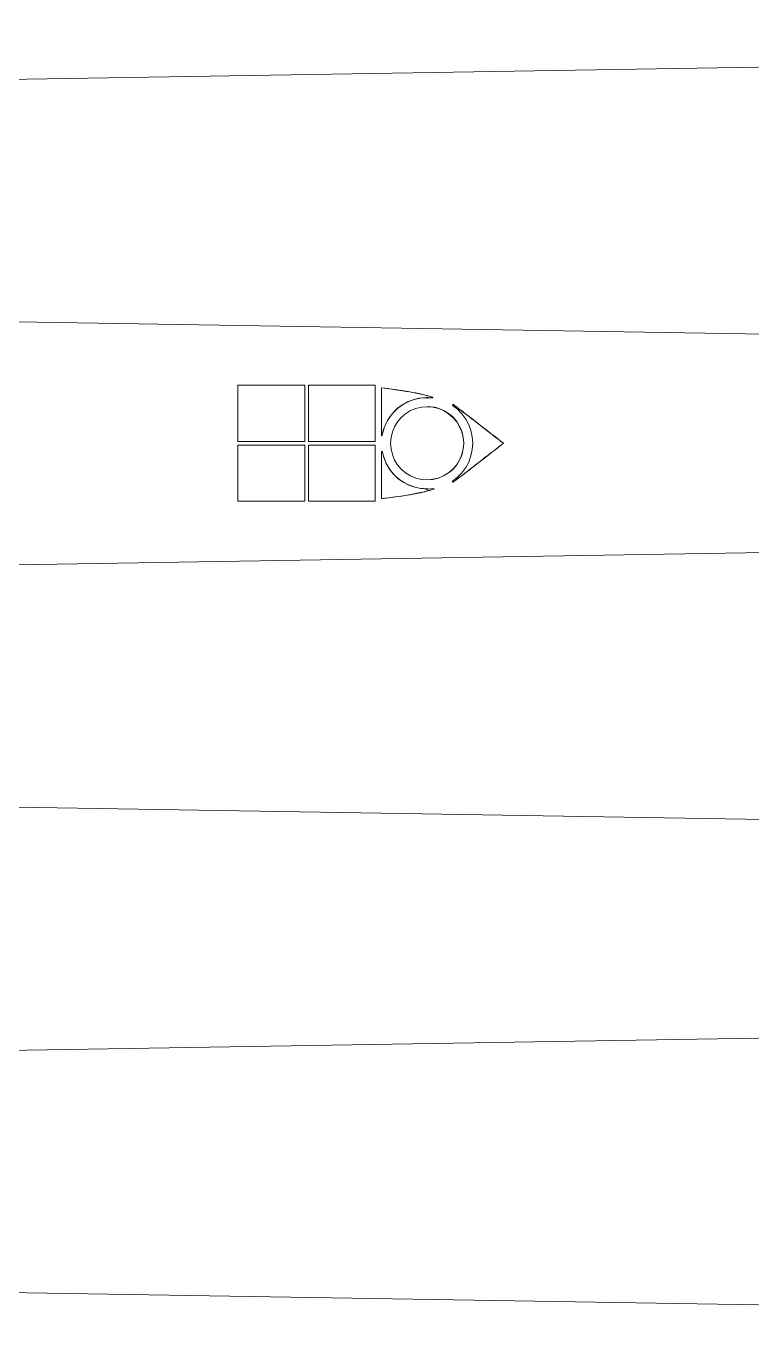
# Model space of a CAD drawing. Header units: centimetres. Extents: x -233 to -82, y 123 to 153.
# Drawn here: x -202.61 to -195.83, y 139.56 to 151.88 of the extents above; entities that cross this region are included whole.
import ezdxf

# ---------------------------------------------------------------- set-up
doc = ezdxf.new("R2010")
doc.units = ezdxf.units.CM
doc.header["$MEASUREMENT"] = 0
doc.layers.add('layer 1', color=7, linetype='Continuous')

msp = doc.modelspace()

# ---------------------------------------------------------------- linework, layer by layer
at = {"layer": 'layer 1', "color": 1, "lineweight": 9}
for points in [[(-232.60443, 150.89545), (-232.60443, 150.89545), (-172.60328, 151.88182), (-172.60328, 151.88182)], [(-198.85946, 148.41472), (-199.06806, 148.41472), (-199.24604, 148.26384), (-199.28022, 148.05806)], [(-199.27945, 147.91384), (-199.2434, 147.71014), (-199.06634, 147.5617), (-198.85947, 147.5617)]]:
    msp.add_open_spline(points, degree=3, dxfattribs=at)
for points, knots in [([(-232.60443, 146.35943), (-232.60443, 146.35943), (-172.60328, 147.3458), (-172.60328, 147.3458), (-172.60328, 147.3458), (-172.60328, 147.3458), (-172.60328, 148.62638), (-172.60328, 148.62638), (-172.60328, 148.62638), (-172.60328, 148.62638), (-232.60443, 149.61486), (-232.60443, 149.61486)], [0, 0, 0, 0, 0.25, 0.25, 0.25, 0.25, 0.5, 0.5, 0.5, 0.5, 1, 1, 1, 1]), ([(-200.00353, 148.00408), (-200.00353, 148.00408), (-200.63006, 148.00408), (-200.63006, 148.00408), (-200.63006, 148.00408), (-200.63006, 148.00408), (-200.63006, 148.52902), (-200.63006, 148.52902), (-200.63006, 148.52902), (-200.63006, 148.52902), (-200.00353, 148.52902), (-200.00353, 148.52902), (-200.00353, 148.52902), (-200.00353, 148.52902), (-200.00353, 148.00408), (-200.00353, 148.00408), (-200.00353, 148.00408), (-200.00353, 148.00408), (-200.00353, 148.52902), (-200.00353, 148.52902), (-200.00353, 148.52902), (-200.00353, 148.00408), (-200.00353, 148.00408)], [0, 0, 0, 0, 0.16666667, 0.16666667, 0.16666667, 0.16666667, 0.33333333, 0.33333333, 0.33333333, 0.33333333, 0.5, 0.5, 0.5, 0.5, 0.66666667, 0.66666667, 0.66666667, 0.66666667, 1, 1, 1, 1.52494, 1.52494, 1.52494, 1.52494]), ([(-199.34524, 148.00408), (-199.34524, 148.00408), (-199.96963, 148.00408), (-199.96963, 148.00408), (-199.96963, 148.00408), (-199.96963, 148.00408), (-199.96963, 148.52902), (-199.96963, 148.52902), (-199.96963, 148.52902), (-199.96963, 148.52902), (-199.34524, 148.52902), (-199.34524, 148.52902), (-199.34524, 148.52902), (-199.34524, 148.52902), (-199.34524, 148.00408), (-199.34524, 148.00408), (-199.34524, 148.00408), (-199.34524, 148.00408), (-199.34524, 148.52902), (-199.34524, 148.52902), (-199.34524, 148.52902), (-199.34524, 148.00408), (-199.34524, 148.00408)], [0, 0, 0, 0, 0.16666667, 0.16666667, 0.16666667, 0.16666667, 0.33333333, 0.33333333, 0.33333333, 0.33333333, 0.5, 0.5, 0.5, 0.5, 0.66666667, 0.66666667, 0.66666667, 0.66666667, 1, 1, 1, 1.52494, 1.52494, 1.52494, 1.52494]), ([(-199.28173, 148.057), (-199.28173, 148.057), (-199.286, 148.057), (-199.286, 148.057), (-199.286, 148.057), (-199.286, 148.057), (-199.286, 148.50362), (-199.286, 148.50362), (-199.286, 148.50362), (-199.286, 148.50362), (-199.25425, 148.5015), (-199.25425, 148.5015), (-199.25425, 148.5015), (-199.25425, 148.5015), (-199.22246, 148.49727), (-199.22246, 148.49727), (-199.22246, 148.49727), (-199.22246, 148.49727), (-199.15473, 148.48668), (-199.15473, 148.48668), (-199.15473, 148.48668), (-199.15473, 148.48668), (-199.08915, 148.47822), (-199.08915, 148.47822), (-199.08915, 148.47822), (-199.08915, 148.47822), (-199.05524, 148.47187), (-199.05524, 148.47187), (-199.05524, 148.47187), (-199.05524, 148.47187), (-199.02353, 148.46763), (-199.02353, 148.46763), (-199.02353, 148.46763), (-199.02353, 148.46763), (-198.99386, 148.46128), (-198.99386, 148.46128), (-198.99386, 148.46128), (-198.99386, 148.46128), (-198.96423, 148.45705), (-198.96423, 148.45705), (-198.96423, 148.45705), (-198.96423, 148.45705), (-198.93675, 148.4507), (-198.93675, 148.4507), (-198.93675, 148.4507), (-198.93675, 148.4507), (-198.90919, 148.44435), (-198.90919, 148.44435), (-198.90919, 148.44435), (-198.90919, 148.44435), (-198.85628, 148.43165), (-198.85628, 148.43165), (-198.85628, 148.43165), (-198.85628, 148.43165), (-198.80548, 148.41895), (-198.80548, 148.41895), (-198.80548, 148.41895), (-198.80548, 148.41895), (-198.86266, 148.43377), (-198.86266, 148.43377), (-198.86266, 148.43377), (-198.86266, 148.43377), (-198.91978, 148.44647), (-198.91978, 148.44647), (-198.91978, 148.44647), (-198.91978, 148.44647), (-198.97904, 148.45917), (-198.97904, 148.45917), (-198.97904, 148.45917), (-198.97904, 148.45917), (-199.03835, 148.46975), (-199.03835, 148.46975), (-199.03835, 148.46975), (-199.03835, 148.46975), (-199.09969, 148.48033), (-199.09969, 148.48033), (-199.09969, 148.48033), (-199.09969, 148.48033), (-199.16108, 148.4888), (-199.16108, 148.4888), (-199.16108, 148.4888), (-199.16108, 148.4888), (-199.286, 148.50362), (-199.286, 148.50362)], [0, 0, 0, 0, 0.04545455, 0.04545455, 0.04545455, 0.04545455, 0.09090909, 0.09090909, 0.09090909, 0.09090909, 0.13636364, 0.13636364, 0.13636364, 0.13636364, 0.18181818, 0.18181818, 0.18181818, 0.18181818, 0.22727273, 0.22727273, 0.22727273, 0.22727273, 0.27272727, 0.27272727, 0.27272727, 0.27272727, 0.31818182, 0.31818182, 0.31818182, 0.31818182, 0.36363636, 0.36363636, 0.36363636, 0.36363636, 0.40909091, 0.40909091, 0.40909091, 0.40909091, 0.45454545, 0.45454545, 0.45454545, 0.45454545, 0.5, 0.5, 0.5, 0.5, 0.54545455, 0.54545455, 0.54545455, 0.54545455, 0.59090909, 0.59090909, 0.59090909, 0.59090909, 0.63636364, 0.63636364, 0.63636364, 0.63636364, 0.68181818, 0.68181818, 0.68181818, 0.68181818, 0.72727273, 0.72727273, 0.72727273, 0.72727273, 0.77272727, 0.77272727, 0.77272727, 0.77272727, 0.81818182, 0.81818182, 0.81818182, 0.81818182, 0.86363636, 0.86363636, 0.86363636, 0.86363636, 0.90909091, 0.90909091, 0.90909091, 0.90909091, 1, 1, 1, 1]), ([(-198.80548, 148.41048), (-198.80548, 148.41048), (-198.86478, 148.4126), (-198.86478, 148.4126), (-198.86478, 148.4126), (-198.86478, 148.4126), (-198.92401, 148.40837), (-198.92401, 148.40837), (-198.92401, 148.40837), (-198.92401, 148.40837), (-198.98331, 148.39567), (-198.98331, 148.39567), (-198.98331, 148.39567), (-198.98331, 148.39567), (-199.03835, 148.3745), (-199.03835, 148.3745), (-199.03835, 148.3745), (-199.03835, 148.3745), (-199.09126, 148.34487), (-199.09126, 148.34487), (-199.09126, 148.34487), (-199.09126, 148.34487), (-199.13779, 148.311), (-199.13779, 148.311), (-199.13779, 148.311), (-199.13779, 148.311), (-199.18016, 148.26867), (-199.18016, 148.26867), (-199.18016, 148.26867), (-199.18016, 148.26867), (-199.21615, 148.2221), (-199.21615, 148.2221), (-199.21615, 148.2221), (-199.21615, 148.2221), (-199.24574, 148.16918), (-199.24574, 148.16918), (-199.24574, 148.16918), (-199.24574, 148.16918), (-199.26691, 148.11415), (-199.26691, 148.11415), (-199.26691, 148.11415), (-199.26691, 148.11415), (-199.28173, 148.057), (-199.28173, 148.057)], [0, 0, 0, 0, 0.08333333, 0.08333333, 0.08333333, 0.08333333, 0.16666667, 0.16666667, 0.16666667, 0.16666667, 0.25, 0.25, 0.25, 0.25, 0.33333333, 0.33333333, 0.33333333, 0.33333333, 0.41666667, 0.41666667, 0.41666667, 0.41666667, 0.5, 0.5, 0.5, 0.5, 0.58333333, 0.58333333, 0.58333333, 0.58333333, 0.66666667, 0.66666667, 0.66666667, 0.66666667, 0.75, 0.75, 0.75, 0.75, 0.83333333, 0.83333333, 0.83333333, 0.83333333, 1, 1, 1, 1]), ([(-198.80548, 148.41896), (-198.80548, 148.41896), (-198.80548, 148.41049), (-198.80548, 148.41049), (-198.80548, 148.41049), (-198.80548, 148.41049), (-198.80548, 148.41896), (-198.80548, 148.41896)], [0, 0, 0, 0, 0.33333333, 0.33333333, 0.33333333, 0.33333333, 1, 1, 1, 1]), ([(-198.51761, 147.98715), (-198.51761, 147.98715), (-198.52188, 147.93423), (-198.52188, 147.93423), (-198.52188, 147.93423), (-198.52188, 147.93423), (-198.53454, 147.88132), (-198.53454, 147.88132), (-198.53454, 147.88132), (-198.53454, 147.88132), (-198.55571, 147.83052), (-198.55571, 147.83052), (-198.55571, 147.83052), (-198.55571, 147.83052), (-198.58322, 147.78607), (-198.58322, 147.78607), (-198.58322, 147.78607), (-198.58322, 147.78607), (-198.61924, 147.74585), (-198.61924, 147.74585), (-198.61924, 147.74585), (-198.61924, 147.74585), (-198.65946, 147.70987), (-198.65946, 147.70987), (-198.65946, 147.70987), (-198.65946, 147.70987), (-198.70603, 147.68235), (-198.70603, 147.68235), (-198.70603, 147.68235), (-198.70603, 147.68235), (-198.75471, 147.66118), (-198.75471, 147.66118), (-198.75471, 147.66118), (-198.75471, 147.66118), (-198.80763, 147.64848), (-198.80763, 147.64848), (-198.80763, 147.64848), (-198.80763, 147.64848), (-198.86054, 147.64425), (-198.86054, 147.64425), (-198.86054, 147.64425), (-198.86054, 147.64425), (-198.91346, 147.64848), (-198.91346, 147.64848), (-198.91346, 147.64848), (-198.91346, 147.64848), (-198.96638, 147.66118), (-198.96638, 147.66118), (-198.96638, 147.66118), (-198.96638, 147.66118), (-199.01506, 147.68235), (-199.01506, 147.68235), (-199.01506, 147.68235), (-199.01506, 147.68235), (-199.06163, 147.70987), (-199.06163, 147.70987), (-199.06163, 147.70987), (-199.06163, 147.70987), (-199.10184, 147.74585), (-199.10184, 147.74585), (-199.10184, 147.74585), (-199.10184, 147.74585), (-199.13571, 147.78607), (-199.13571, 147.78607), (-199.13571, 147.78607), (-199.13571, 147.78607), (-199.16531, 147.83052), (-199.16531, 147.83052), (-199.16531, 147.83052), (-199.16531, 147.83052), (-199.18436, 147.88132), (-199.18436, 147.88132), (-199.18436, 147.88132), (-199.18436, 147.88132), (-199.19709, 147.93423), (-199.19709, 147.93423), (-199.19709, 147.93423), (-199.19709, 147.93423), (-199.20133, 147.98715), (-199.20133, 147.98715), (-199.20133, 147.98715), (-199.20133, 147.98715), (-199.19709, 148.04007), (-199.19709, 148.04007), (-199.19709, 148.04007), (-199.19709, 148.04007), (-199.18436, 148.09298), (-199.18436, 148.09298), (-199.18436, 148.09298), (-199.18436, 148.09298), (-199.16531, 148.14167), (-199.16531, 148.14167), (-199.16531, 148.14167), (-199.16531, 148.14167), (-199.13571, 148.18823), (-199.13571, 148.18823), (-199.13571, 148.18823), (-199.13571, 148.18823), (-199.10184, 148.22845), (-199.10184, 148.22845), (-199.10184, 148.22845), (-199.10184, 148.22845), (-199.06163, 148.26232), (-199.06163, 148.26232), (-199.06163, 148.26232), (-199.06163, 148.26232), (-199.01506, 148.29195), (-199.01506, 148.29195), (-199.01506, 148.29195), (-199.01506, 148.29195), (-198.96638, 148.311), (-198.96638, 148.311), (-198.96638, 148.311), (-198.96638, 148.311), (-198.91346, 148.3237), (-198.91346, 148.3237), (-198.91346, 148.3237), (-198.91346, 148.3237), (-198.86054, 148.32793), (-198.86054, 148.32793), (-198.86054, 148.32793), (-198.86054, 148.32793), (-198.80763, 148.3237), (-198.80763, 148.3237), (-198.80763, 148.3237), (-198.80763, 148.3237), (-198.75471, 148.311), (-198.75471, 148.311), (-198.75471, 148.311), (-198.75471, 148.311), (-198.70603, 148.29195), (-198.70603, 148.29195), (-198.70603, 148.29195), (-198.70603, 148.29195), (-198.65946, 148.26232), (-198.65946, 148.26232), (-198.65946, 148.26232), (-198.65946, 148.26232), (-198.61924, 148.22845), (-198.61924, 148.22845), (-198.61924, 148.22845), (-198.61924, 148.22845), (-198.58322, 148.18823), (-198.58322, 148.18823), (-198.58322, 148.18823), (-198.58322, 148.18823), (-198.55571, 148.14167), (-198.55571, 148.14167), (-198.55571, 148.14167), (-198.55571, 148.14167), (-198.53454, 148.09298), (-198.53454, 148.09298), (-198.53454, 148.09298), (-198.53454, 148.09298), (-198.52188, 148.04007), (-198.52188, 148.04007), (-198.52188, 148.04007), (-198.52188, 148.04007), (-198.51761, 147.98715), (-198.51761, 147.98715)], [0, 0, 0, 0, 0.02439024, 0.02439024, 0.02439024, 0.02439024, 0.04878049, 0.04878049, 0.04878049, 0.04878049, 0.07317073, 0.07317073, 0.07317073, 0.07317073, 0.09756098, 0.09756098, 0.09756098, 0.09756098, 0.12195122, 0.12195122, 0.12195122, 0.12195122, 0.14634146, 0.14634146, 0.14634146, 0.14634146, 0.17073171, 0.17073171, 0.17073171, 0.17073171, 0.19512195, 0.19512195, 0.19512195, 0.19512195, 0.2195122, 0.2195122, 0.2195122, 0.2195122, 0.24390244, 0.24390244, 0.24390244, 0.24390244, 0.26829268, 0.26829268, 0.26829268, 0.26829268, 0.29268293, 0.29268293, 0.29268293, 0.29268293, 0.31707317, 0.31707317, 0.31707317, 0.31707317, 0.34146341, 0.34146341, 0.34146341, 0.34146341, 0.36585366, 0.36585366, 0.36585366, 0.36585366, 0.3902439, 0.3902439, 0.3902439, 0.3902439, 0.41463415, 0.41463415, 0.41463415, 0.41463415, 0.43902439, 0.43902439, 0.43902439, 0.43902439, 0.46341463, 0.46341463, 0.46341463, 0.46341463, 0.48780488, 0.48780488, 0.48780488, 0.48780488, 0.51219512, 0.51219512, 0.51219512, 0.51219512, 0.53658537, 0.53658537, 0.53658537, 0.53658537, 0.56097561, 0.56097561, 0.56097561, 0.56097561, 0.58536585, 0.58536585, 0.58536585, 0.58536585, 0.6097561, 0.6097561, 0.6097561, 0.6097561, 0.63414634, 0.63414634, 0.63414634, 0.63414634, 0.65853659, 0.65853659, 0.65853659, 0.65853659, 0.68292683, 0.68292683, 0.68292683, 0.68292683, 0.70731707, 0.70731707, 0.70731707, 0.70731707, 0.73170732, 0.73170732, 0.73170732, 0.73170732, 0.75609756, 0.75609756, 0.75609756, 0.75609756, 0.7804878, 0.7804878, 0.7804878, 0.7804878, 0.80487805, 0.80487805, 0.80487805, 0.80487805, 0.82926829, 0.82926829, 0.82926829, 0.82926829, 0.85365854, 0.85365854, 0.85365854, 0.85365854, 0.87804878, 0.87804878, 0.87804878, 0.87804878, 0.90243902, 0.90243902, 0.90243902, 0.90243902, 0.92682927, 0.92682927, 0.92682927, 0.92682927, 0.95121951, 0.95121951, 0.95121951, 0.95121951, 1, 1, 1, 1]), ([(-198.85943, 147.64636), (-198.67062, 147.64636), (-198.51762, 147.79943), (-198.51762, 147.9882), (-198.51762, 147.9882), (-198.51762, 148.17698), (-198.67062, 148.33001), (-198.85943, 148.33005)], [0, 0, 0, 0, 0.33333333, 0.33333333, 0.33333333, 0.33333333, 1, 1, 1, 1]), ([(-198.62344, 147.63155), (-198.62344, 147.63155), (-198.57691, 147.66965), (-198.57691, 147.66965), (-198.57691, 147.66965), (-198.57691, 147.66965), (-198.53454, 147.71198), (-198.53454, 147.71198), (-198.53454, 147.71198), (-198.53454, 147.71198), (-198.49859, 147.76067), (-198.49859, 147.76067), (-198.49859, 147.76067), (-198.49859, 147.76067), (-198.47108, 147.81147), (-198.47108, 147.81147), (-198.47108, 147.81147), (-198.47108, 147.81147), (-198.44987, 147.86862), (-198.44987, 147.86862), (-198.44987, 147.86862), (-198.44987, 147.86862), (-198.43721, 147.92788), (-198.43721, 147.92788), (-198.43721, 147.92788), (-198.43721, 147.92788), (-198.43298, 147.98715), (-198.43298, 147.98715), (-198.43298, 147.98715), (-198.43298, 147.98715), (-198.43721, 148.04642), (-198.43721, 148.04642), (-198.43721, 148.04642), (-198.43721, 148.04642), (-198.44987, 148.10568), (-198.44987, 148.10568), (-198.44987, 148.10568), (-198.44987, 148.10568), (-198.47108, 148.16072), (-198.47108, 148.16072), (-198.47108, 148.16072), (-198.47108, 148.16072), (-198.49859, 148.21363), (-198.49859, 148.21363), (-198.49859, 148.21363), (-198.49859, 148.21363), (-198.53454, 148.26232), (-198.53454, 148.26232), (-198.53454, 148.26232), (-198.53454, 148.26232), (-198.57691, 148.30465), (-198.57691, 148.30465), (-198.57691, 148.30465), (-198.57691, 148.30465), (-198.62344, 148.34063), (-198.62344, 148.34063), (-198.62344, 148.34063), (-198.62344, 148.34063), (-198.61709, 148.34698), (-198.61709, 148.34698), (-198.61709, 148.34698), (-198.61709, 148.34698), (-198.61501, 148.34698), (-198.61501, 148.34698), (-198.61501, 148.34698), (-198.61501, 148.34698), (-198.61289, 148.34487), (-198.61289, 148.34487), (-198.61289, 148.34487), (-198.61289, 148.34487), (-198.61078, 148.34487), (-198.61078, 148.34487), (-198.61078, 148.34487), (-198.61078, 148.34487), (-198.60654, 148.34063), (-198.60654, 148.34063), (-198.60654, 148.34063), (-198.60654, 148.34063), (-198.60019, 148.3364), (-198.60019, 148.3364), (-198.60019, 148.3364), (-198.60019, 148.3364), (-198.59173, 148.33217), (-198.59173, 148.33217), (-198.59173, 148.33217), (-198.59173, 148.33217), (-198.58322, 148.3237), (-198.58322, 148.3237), (-198.58322, 148.3237), (-198.58322, 148.3237), (-198.57268, 148.31735), (-198.57268, 148.31735), (-198.57268, 148.31735), (-198.57268, 148.31735), (-198.55998, 148.30677), (-198.55998, 148.30677), (-198.55998, 148.30677), (-198.55998, 148.30677), (-198.54516, 148.29618), (-198.54516, 148.29618), (-198.54516, 148.29618), (-198.54516, 148.29618), (-198.53031, 148.2856), (-198.53031, 148.2856), (-198.53031, 148.2856), (-198.53031, 148.2856), (-198.51549, 148.2729), (-198.51549, 148.2729), (-198.51549, 148.2729), (-198.51549, 148.2729), (-198.49859, 148.2602), (-198.49859, 148.2602), (-198.49859, 148.2602), (-198.49859, 148.2602), (-198.47954, 148.24538), (-198.47954, 148.24538), (-198.47954, 148.24538), (-198.47954, 148.24538), (-198.46049, 148.23057), (-198.46049, 148.23057), (-198.46049, 148.23057), (-198.46049, 148.23057), (-198.44144, 148.21575), (-198.44144, 148.21575), (-198.44144, 148.21575), (-198.44144, 148.21575), (-198.42024, 148.19882), (-198.42024, 148.19882), (-198.42024, 148.19882), (-198.42024, 148.19882), (-198.39911, 148.184), (-198.39911, 148.184), (-198.39911, 148.184), (-198.39911, 148.184), (-198.35674, 148.15013), (-198.35674, 148.15013), (-198.35674, 148.15013), (-198.35674, 148.15013), (-198.31233, 148.11415), (-198.31233, 148.11415), (-198.31233, 148.11415), (-198.31233, 148.11415), (-198.26788, 148.08028), (-198.26788, 148.08028), (-198.26788, 148.08028), (-198.26788, 148.08028), (-198.22554, 148.04642), (-198.22554, 148.04642), (-198.22554, 148.04642), (-198.22554, 148.04642), (-198.20438, 148.0316), (-198.20438, 148.0316), (-198.20438, 148.0316), (-198.20438, 148.0316), (-198.18321, 148.01467), (-198.18321, 148.01467), (-198.18321, 148.01467), (-198.18321, 148.01467), (-198.16628, 147.99985), (-198.16628, 147.99985), (-198.16628, 147.99985), (-198.16628, 147.99985), (-198.14719, 147.98715), (-198.14719, 147.98715), (-198.14719, 147.98715), (-198.14719, 147.98715), (-198.17686, 148.01043), (-198.17686, 148.01043), (-198.17686, 148.01043), (-198.17686, 148.01043), (-198.20649, 148.03372), (-198.20649, 148.03372), (-198.20649, 148.03372), (-198.20649, 148.03372), (-198.23401, 148.05488), (-198.23401, 148.05488), (-198.23401, 148.05488), (-198.23401, 148.05488), (-198.26149, 148.07605), (-198.26149, 148.07605), (-198.26149, 148.07605), (-198.26149, 148.07605), (-198.28904, 148.09722), (-198.28904, 148.09722), (-198.28904, 148.09722), (-198.28904, 148.09722), (-198.31441, 148.11627), (-198.31441, 148.11627), (-198.31441, 148.11627), (-198.31441, 148.11627), (-198.33769, 148.13532), (-198.33769, 148.13532), (-198.33769, 148.13532), (-198.33769, 148.13532), (-198.36101, 148.15437), (-198.36101, 148.15437), (-198.36101, 148.15437), (-198.36101, 148.15437), (-198.38429, 148.1713), (-198.38429, 148.1713), (-198.38429, 148.1713), (-198.38429, 148.1713), (-198.40542, 148.18823), (-198.40542, 148.18823), (-198.40542, 148.18823), (-198.40542, 148.18823), (-198.42663, 148.20517), (-198.42663, 148.20517), (-198.42663, 148.20517), (-198.42663, 148.20517), (-198.44568, 148.21998), (-198.44568, 148.21998), (-198.44568, 148.21998), (-198.44568, 148.21998), (-198.46469, 148.23268), (-198.46469, 148.23268), (-198.46469, 148.23268), (-198.46469, 148.23268), (-198.48162, 148.2475), (-198.48162, 148.2475), (-198.48162, 148.2475), (-198.48162, 148.2475), (-198.49859, 148.2602), (-198.49859, 148.2602), (-198.49859, 148.2602), (-198.49859, 148.2602), (-198.51341, 148.27078), (-198.51341, 148.27078), (-198.51341, 148.27078), (-198.51341, 148.27078), (-198.52823, 148.28137), (-198.52823, 148.28137), (-198.52823, 148.28137), (-198.52823, 148.28137), (-198.54089, 148.29195), (-198.54089, 148.29195), (-198.54089, 148.29195), (-198.54089, 148.29195), (-198.55363, 148.30042), (-198.55363, 148.30042), (-198.55363, 148.30042), (-198.55363, 148.30042), (-198.56417, 148.30888), (-198.56417, 148.30888), (-198.56417, 148.30888), (-198.56417, 148.30888), (-198.57268, 148.31735), (-198.57268, 148.31735), (-198.57268, 148.31735), (-198.57268, 148.31735), (-198.58114, 148.3237), (-198.58114, 148.3237), (-198.58114, 148.3237), (-198.58114, 148.3237), (-198.58746, 148.32793), (-198.58746, 148.32793), (-198.58746, 148.32793), (-198.58746, 148.32793), (-198.59381, 148.33217), (-198.59381, 148.33217), (-198.59381, 148.33217), (-198.59381, 148.33217), (-198.60019, 148.3364), (-198.60019, 148.3364), (-198.60019, 148.3364), (-198.60019, 148.3364), (-198.60443, 148.34063), (-198.60443, 148.34063), (-198.60443, 148.34063), (-198.60443, 148.34063), (-198.60654, 148.34275), (-198.60654, 148.34275), (-198.60654, 148.34275), (-198.60654, 148.34275), (-198.61078, 148.34487), (-198.61078, 148.34487), (-198.61078, 148.34487), (-198.61078, 148.34487), (-198.61289, 148.34487), (-198.61289, 148.34487), (-198.61289, 148.34487), (-198.61289, 148.34487), (-198.61501, 148.34698), (-198.61501, 148.34698), (-198.61501, 148.34698), (-198.61501, 148.34698), (-198.61709, 148.34698), (-198.61709, 148.34698)], [0, 0, 0, 0, 0.01369863, 0.01369863, 0.01369863, 0.01369863, 0.02739726, 0.02739726, 0.02739726, 0.02739726, 0.04109589, 0.04109589, 0.04109589, 0.04109589, 0.05479452, 0.05479452, 0.05479452, 0.05479452, 0.06849315, 0.06849315, 0.06849315, 0.06849315, 0.08219178, 0.08219178, 0.08219178, 0.08219178, 0.09589041, 0.09589041, 0.09589041, 0.09589041, 0.10958904, 0.10958904, 0.10958904, 0.10958904, 0.12328767, 0.12328767, 0.12328767, 0.12328767, 0.1369863, 0.1369863, 0.1369863, 0.1369863, 0.15068493, 0.15068493, 0.15068493, 0.15068493, 0.16438356, 0.16438356, 0.16438356, 0.16438356, 0.17808219, 0.17808219, 0.17808219, 0.17808219, 0.19178082, 0.19178082, 0.19178082, 0.19178082, 0.20547945, 0.20547945, 0.20547945, 0.20547945, 0.21917808, 0.21917808, 0.21917808, 0.21917808, 0.23287671, 0.23287671, 0.23287671, 0.23287671, 0.24657534, 0.24657534, 0.24657534, 0.24657534, 0.26027397, 0.26027397, 0.26027397, 0.26027397, 0.2739726, 0.2739726, 0.2739726, 0.2739726, 0.28767123, 0.28767123, 0.28767123, 0.28767123, 0.30136986, 0.30136986, 0.30136986, 0.30136986, 0.31506849, 0.31506849, 0.31506849, 0.31506849, 0.32876712, 0.32876712, 0.32876712, 0.32876712, 0.34246575, 0.34246575, 0.34246575, 0.34246575, 0.35616438, 0.35616438, 0.35616438, 0.35616438, 0.36986301, 0.36986301, 0.36986301, 0.36986301, 0.38356164, 0.38356164, 0.38356164, 0.38356164, 0.39726027, 0.39726027, 0.39726027, 0.39726027, 0.4109589, 0.4109589, 0.4109589, 0.4109589, 0.42465753, 0.42465753, 0.42465753, 0.42465753, 0.43835616, 0.43835616, 0.43835616, 0.43835616, 0.45205479, 0.45205479, 0.45205479, 0.45205479, 0.46575342, 0.46575342, 0.46575342, 0.46575342, 0.47945205, 0.47945205, 0.47945205, 0.47945205, 0.49315068, 0.49315068, 0.49315068, 0.49315068, 0.50684932, 0.50684932, 0.50684932, 0.50684932, 0.52054795, 0.52054795, 0.52054795, 0.52054795, 0.53424658, 0.53424658, 0.53424658, 0.53424658, 0.54794521, 0.54794521, 0.54794521, 0.54794521, 0.56164384, 0.56164384, 0.56164384, 0.56164384, 0.57534247, 0.57534247, 0.57534247, 0.57534247, 0.5890411, 0.5890411, 0.5890411, 0.5890411, 0.60273973, 0.60273973, 0.60273973, 0.60273973, 0.61643836, 0.61643836, 0.61643836, 0.61643836, 0.63013699, 0.63013699, 0.63013699, 0.63013699, 0.64383562, 0.64383562, 0.64383562, 0.64383562, 0.65753425, 0.65753425, 0.65753425, 0.65753425, 0.67123288, 0.67123288, 0.67123288, 0.67123288, 0.68493151, 0.68493151, 0.68493151, 0.68493151, 0.69863014, 0.69863014, 0.69863014, 0.69863014, 0.71232877, 0.71232877, 0.71232877, 0.71232877, 0.7260274, 0.7260274, 0.7260274, 0.7260274, 0.73972603, 0.73972603, 0.73972603, 0.73972603, 0.75342466, 0.75342466, 0.75342466, 0.75342466, 0.76712329, 0.76712329, 0.76712329, 0.76712329, 0.78082192, 0.78082192, 0.78082192, 0.78082192, 0.79452055, 0.79452055, 0.79452055, 0.79452055, 0.80821918, 0.80821918, 0.80821918, 0.80821918, 0.82191781, 0.82191781, 0.82191781, 0.82191781, 0.83561644, 0.83561644, 0.83561644, 0.83561644, 0.84931507, 0.84931507, 0.84931507, 0.84931507, 0.8630137, 0.8630137, 0.8630137, 0.8630137, 0.87671233, 0.87671233, 0.87671233, 0.87671233, 0.89041096, 0.89041096, 0.89041096, 0.89041096, 0.90410959, 0.90410959, 0.90410959, 0.90410959, 0.91780822, 0.91780822, 0.91780822, 0.91780822, 0.93150685, 0.93150685, 0.93150685, 0.93150685, 0.94520548, 0.94520548, 0.94520548, 0.94520548, 0.95890411, 0.95890411, 0.95890411, 0.95890411, 0.97260274, 0.97260274, 0.97260274, 0.97260274, 1, 1, 1, 1]), ([(-200.00355, 147.44527), (-200.00355, 147.44527), (-200.63008, 147.44527), (-200.63008, 147.44527), (-200.63008, 147.44527), (-200.63008, 147.44527), (-200.63008, 147.9702), (-200.63008, 147.9702), (-200.63008, 147.9702), (-200.63008, 147.9702), (-200.00355, 147.9702), (-200.00355, 147.9702)], [0, 0, 0, 0, 0.25, 0.25, 0.25, 0.25, 0.5, 0.5, 0.5, 0.5, 1, 1, 1, 1]), ([(-200.00355, 147.9702), (-200.00355, 147.9702), (-200.00355, 147.44527), (-200.00355, 147.44527), (-200.00355, 147.44527), (-200.00355, 147.44527), (-200.00355, 147.9702), (-200.00355, 147.9702)], [0, 0, 0, 0, 0.33333333, 0.33333333, 0.33333333, 0.33333333, 1, 1, 1, 1]), ([(-199.34524, 147.44528), (-199.34524, 147.44528), (-199.96963, 147.44528), (-199.96963, 147.44528), (-199.96963, 147.44528), (-199.96963, 147.44528), (-199.96963, 147.97022), (-199.96963, 147.97022), (-199.96963, 147.97022), (-199.96963, 147.97022), (-199.34524, 147.97022), (-199.34524, 147.97022), (-199.34524, 147.97022), (-199.34524, 147.97022), (-199.34524, 147.44528), (-199.34524, 147.44528), (-199.34524, 147.44528), (-199.34524, 147.44528), (-199.34524, 147.97022), (-199.34524, 147.97022), (-199.34524, 147.97022), (-199.34524, 147.44528), (-199.34524, 147.44528)], [0, 0, 0, 0, 0.16666667, 0.16666667, 0.16666667, 0.16666667, 0.33333333, 0.33333333, 0.33333333, 0.33333333, 0.5, 0.5, 0.5, 0.5, 0.66666667, 0.66666667, 0.66666667, 0.66666667, 1, 1, 1, 1.52494, 1.52494, 1.52494, 1.52494]), ([(-199.286, 147.46856), (-199.286, 147.46856), (-199.286, 147.90671), (-199.286, 147.90671), (-199.286, 147.90671), (-199.286, 147.90671), (-199.27961, 147.91306), (-199.27961, 147.91306), (-199.27961, 147.91306), (-199.27961, 147.91306), (-199.2648, 147.85379), (-199.2648, 147.85379), (-199.2648, 147.85379), (-199.2648, 147.85379), (-199.24363, 147.79876), (-199.24363, 147.79876), (-199.24363, 147.79876), (-199.24363, 147.79876), (-199.214, 147.74796), (-199.214, 147.74796), (-199.214, 147.74796), (-199.214, 147.74796), (-199.1759, 147.70139), (-199.1759, 147.70139), (-199.1759, 147.70139), (-199.1759, 147.70139), (-199.1336, 147.65906), (-199.1336, 147.65906), (-199.1336, 147.65906), (-199.1336, 147.65906), (-199.08488, 147.62308), (-199.08488, 147.62308), (-199.08488, 147.62308), (-199.08488, 147.62308), (-199.03196, 147.59556), (-199.03196, 147.59556), (-199.03196, 147.59556), (-199.03196, 147.59556), (-198.97485, 147.57651), (-198.97485, 147.57651), (-198.97485, 147.57651), (-198.97485, 147.57651), (-198.9177, 147.56381), (-198.9177, 147.56381), (-198.9177, 147.56381), (-198.9177, 147.56381), (-198.85628, 147.55958), (-198.85628, 147.55958), (-198.85628, 147.55958), (-198.85628, 147.55958), (-198.79705, 147.56381), (-198.79705, 147.56381)], [0, 0, 0, 0, 0.07142857, 0.07142857, 0.07142857, 0.07142857, 0.14285714, 0.14285714, 0.14285714, 0.14285714, 0.21428571, 0.21428571, 0.21428571, 0.21428571, 0.28571429, 0.28571429, 0.28571429, 0.28571429, 0.35714286, 0.35714286, 0.35714286, 0.35714286, 0.42857143, 0.42857143, 0.42857143, 0.42857143, 0.5, 0.5, 0.5, 0.5, 0.57142857, 0.57142857, 0.57142857, 0.57142857, 0.64285714, 0.64285714, 0.64285714, 0.64285714, 0.71428571, 0.71428571, 0.71428571, 0.71428571, 0.78571429, 0.78571429, 0.78571429, 0.78571429, 0.85714286, 0.85714286, 0.85714286, 0.85714286, 1, 1, 1, 1]), ([(-198.62344, 147.63155), (-198.62344, 147.63155), (-198.61924, 147.62732), (-198.61924, 147.62732), (-198.61924, 147.62732), (-198.61924, 147.62732), (-198.60654, 147.63367), (-198.60654, 147.63367), (-198.60654, 147.63367), (-198.60654, 147.63367), (-198.59381, 147.64002), (-198.59381, 147.64002), (-198.59381, 147.64002), (-198.59381, 147.64002), (-198.58114, 147.6506), (-198.58114, 147.6506), (-198.58114, 147.6506), (-198.58114, 147.6506), (-198.56841, 147.66118), (-198.56841, 147.66118), (-198.56841, 147.66118), (-198.56841, 147.66118), (-198.55571, 147.66965), (-198.55571, 147.66965), (-198.55571, 147.66965), (-198.55571, 147.66965), (-198.54304, 147.67812), (-198.54304, 147.67812), (-198.54304, 147.67812), (-198.54304, 147.67812), (-198.53031, 147.6887), (-198.53031, 147.6887), (-198.53031, 147.6887), (-198.53031, 147.6887), (-198.51761, 147.69928), (-198.51761, 147.69928), (-198.51761, 147.69928), (-198.51761, 147.69928), (-198.50279, 147.70987), (-198.50279, 147.70987), (-198.50279, 147.70987), (-198.50279, 147.70987), (-198.48797, 147.72045), (-198.48797, 147.72045), (-198.48797, 147.72045), (-198.48797, 147.72045), (-198.47108, 147.73315), (-198.47108, 147.73315), (-198.47108, 147.73315), (-198.47108, 147.73315), (-198.45626, 147.74585), (-198.45626, 147.74585), (-198.45626, 147.74585), (-198.45626, 147.74585), (-198.42024, 147.77337), (-198.42024, 147.77337), (-198.42024, 147.77337), (-198.42024, 147.77337), (-198.38429, 147.80088), (-198.38429, 147.80088), (-198.38429, 147.80088), (-198.38429, 147.80088), (-198.31233, 147.85803), (-198.31233, 147.85803), (-198.31233, 147.85803), (-198.31233, 147.85803), (-198.27631, 147.88555), (-198.27631, 147.88555), (-198.27631, 147.88555), (-198.27631, 147.88555), (-198.24459, 147.91095), (-198.24459, 147.91095), (-198.24459, 147.91095), (-198.24459, 147.91095), (-198.22766, 147.92365), (-198.22766, 147.92365), (-198.22766, 147.92365), (-198.22766, 147.92365), (-198.21281, 147.93423), (-198.21281, 147.93423), (-198.21281, 147.93423), (-198.21281, 147.93423), (-198.20011, 147.94482), (-198.20011, 147.94482), (-198.20011, 147.94482), (-198.20011, 147.94482), (-198.18744, 147.9554), (-198.18744, 147.9554), (-198.18744, 147.9554), (-198.18744, 147.9554), (-198.17474, 147.96598), (-198.17474, 147.96598), (-198.17474, 147.96598), (-198.17474, 147.96598), (-198.16412, 147.97233), (-198.16412, 147.97233), (-198.16412, 147.97233), (-198.16412, 147.97233), (-198.15566, 147.9808), (-198.15566, 147.9808), (-198.15566, 147.9808), (-198.15566, 147.9808), (-198.14719, 147.98715), (-198.14719, 147.98715), (-198.14719, 147.98715), (-198.14719, 147.98715), (-198.17686, 147.96387), (-198.17686, 147.96387), (-198.17686, 147.96387), (-198.17686, 147.96387), (-198.20649, 147.94058), (-198.20649, 147.94058), (-198.20649, 147.94058), (-198.20649, 147.94058), (-198.23613, 147.9173), (-198.23613, 147.9173), (-198.23613, 147.9173), (-198.23613, 147.9173), (-198.26364, 147.89613), (-198.26364, 147.89613), (-198.26364, 147.89613), (-198.26364, 147.89613), (-198.28904, 147.87497), (-198.28904, 147.87497), (-198.28904, 147.87497), (-198.28904, 147.87497), (-198.31656, 147.85592), (-198.31656, 147.85592), (-198.31656, 147.85592), (-198.31656, 147.85592), (-198.33984, 147.83687), (-198.33984, 147.83687), (-198.33984, 147.83687), (-198.33984, 147.83687), (-198.36313, 147.81782), (-198.36313, 147.81782), (-198.36313, 147.81782), (-198.36313, 147.81782), (-198.38641, 147.80088), (-198.38641, 147.80088), (-198.38641, 147.80088), (-198.38641, 147.80088), (-198.40758, 147.78395), (-198.40758, 147.78395), (-198.40758, 147.78395), (-198.40758, 147.78395), (-198.42871, 147.76702), (-198.42871, 147.76702), (-198.42871, 147.76702), (-198.42871, 147.76702), (-198.44987, 147.7522), (-198.44987, 147.7522), (-198.44987, 147.7522), (-198.44987, 147.7522), (-198.46684, 147.73738), (-198.46684, 147.73738), (-198.46684, 147.73738), (-198.46684, 147.73738), (-198.48589, 147.72468), (-198.48589, 147.72468), (-198.48589, 147.72468), (-198.48589, 147.72468), (-198.50071, 147.71198), (-198.50071, 147.71198), (-198.50071, 147.71198), (-198.50071, 147.71198), (-198.51761, 147.69928), (-198.51761, 147.69928), (-198.51761, 147.69928), (-198.51761, 147.69928), (-198.53031, 147.6887), (-198.53031, 147.6887), (-198.53031, 147.6887), (-198.53031, 147.6887), (-198.54304, 147.67812), (-198.54304, 147.67812), (-198.54304, 147.67812), (-198.54304, 147.67812), (-198.55571, 147.66965), (-198.55571, 147.66965), (-198.55571, 147.66965), (-198.55571, 147.66965), (-198.56633, 147.66118), (-198.56633, 147.66118), (-198.56633, 147.66118), (-198.56633, 147.66118), (-198.57479, 147.65483), (-198.57479, 147.65483), (-198.57479, 147.65483), (-198.57479, 147.65483), (-198.58322, 147.64848), (-198.58322, 147.64848), (-198.58322, 147.64848), (-198.58322, 147.64848), (-198.58961, 147.64425), (-198.58961, 147.64425), (-198.58961, 147.64425), (-198.58961, 147.64425), (-198.59596, 147.6379), (-198.59596, 147.6379), (-198.59596, 147.6379), (-198.59596, 147.6379), (-198.60227, 147.63578), (-198.60227, 147.63578), (-198.60227, 147.63578), (-198.60227, 147.63578), (-198.60654, 147.63155), (-198.60654, 147.63155), (-198.60654, 147.63155), (-198.60654, 147.63155), (-198.60862, 147.62943), (-198.60862, 147.62943), (-198.60862, 147.62943), (-198.60862, 147.62943), (-198.61078, 147.62943), (-198.61078, 147.62943), (-198.61078, 147.62943), (-198.61078, 147.62943), (-198.61289, 147.62732), (-198.61289, 147.62732), (-198.61289, 147.62732), (-198.61289, 147.62732), (-198.61501, 147.62732), (-198.61501, 147.62732)], [0, 0, 0, 0, 0.01754386, 0.01754386, 0.01754386, 0.01754386, 0.03508772, 0.03508772, 0.03508772, 0.03508772, 0.05263158, 0.05263158, 0.05263158, 0.05263158, 0.07017544, 0.07017544, 0.07017544, 0.07017544, 0.0877193, 0.0877193, 0.0877193, 0.0877193, 0.10526316, 0.10526316, 0.10526316, 0.10526316, 0.12280702, 0.12280702, 0.12280702, 0.12280702, 0.14035088, 0.14035088, 0.14035088, 0.14035088, 0.15789474, 0.15789474, 0.15789474, 0.15789474, 0.1754386, 0.1754386, 0.1754386, 0.1754386, 0.19298246, 0.19298246, 0.19298246, 0.19298246, 0.21052632, 0.21052632, 0.21052632, 0.21052632, 0.22807018, 0.22807018, 0.22807018, 0.22807018, 0.24561404, 0.24561404, 0.24561404, 0.24561404, 0.26315789, 0.26315789, 0.26315789, 0.26315789, 0.28070175, 0.28070175, 0.28070175, 0.28070175, 0.29824561, 0.29824561, 0.29824561, 0.29824561, 0.31578947, 0.31578947, 0.31578947, 0.31578947, 0.33333333, 0.33333333, 0.33333333, 0.33333333, 0.35087719, 0.35087719, 0.35087719, 0.35087719, 0.36842105, 0.36842105, 0.36842105, 0.36842105, 0.38596491, 0.38596491, 0.38596491, 0.38596491, 0.40350877, 0.40350877, 0.40350877, 0.40350877, 0.42105263, 0.42105263, 0.42105263, 0.42105263, 0.43859649, 0.43859649, 0.43859649, 0.43859649, 0.45614035, 0.45614035, 0.45614035, 0.45614035, 0.47368421, 0.47368421, 0.47368421, 0.47368421, 0.49122807, 0.49122807, 0.49122807, 0.49122807, 0.50877193, 0.50877193, 0.50877193, 0.50877193, 0.52631579, 0.52631579, 0.52631579, 0.52631579, 0.54385965, 0.54385965, 0.54385965, 0.54385965, 0.56140351, 0.56140351, 0.56140351, 0.56140351, 0.57894737, 0.57894737, 0.57894737, 0.57894737, 0.59649123, 0.59649123, 0.59649123, 0.59649123, 0.61403509, 0.61403509, 0.61403509, 0.61403509, 0.63157895, 0.63157895, 0.63157895, 0.63157895, 0.64912281, 0.64912281, 0.64912281, 0.64912281, 0.66666667, 0.66666667, 0.66666667, 0.66666667, 0.68421053, 0.68421053, 0.68421053, 0.68421053, 0.70175439, 0.70175439, 0.70175439, 0.70175439, 0.71929825, 0.71929825, 0.71929825, 0.71929825, 0.73684211, 0.73684211, 0.73684211, 0.73684211, 0.75438596, 0.75438596, 0.75438596, 0.75438596, 0.77192982, 0.77192982, 0.77192982, 0.77192982, 0.78947368, 0.78947368, 0.78947368, 0.78947368, 0.80701754, 0.80701754, 0.80701754, 0.80701754, 0.8245614, 0.8245614, 0.8245614, 0.8245614, 0.84210526, 0.84210526, 0.84210526, 0.84210526, 0.85964912, 0.85964912, 0.85964912, 0.85964912, 0.87719298, 0.87719298, 0.87719298, 0.87719298, 0.89473684, 0.89473684, 0.89473684, 0.89473684, 0.9122807, 0.9122807, 0.9122807, 0.9122807, 0.92982456, 0.92982456, 0.92982456, 0.92982456, 0.94736842, 0.94736842, 0.94736842, 0.94736842, 0.96491228, 0.96491228, 0.96491228, 0.96491228, 1, 1, 1, 1]), ([(-198.7928, 147.55958), (-198.7928, 147.55958), (-198.7928, 147.55958), (-198.7928, 147.55958), (-198.7928, 147.55958), (-198.7928, 147.55958), (-198.84572, 147.54476), (-198.84572, 147.54476), (-198.84572, 147.54476), (-198.84572, 147.54476), (-198.87112, 147.53841), (-198.87112, 147.53841), (-198.87112, 147.53841), (-198.87112, 147.53841), (-198.89863, 147.52995), (-198.89863, 147.52995), (-198.89863, 147.52995), (-198.89863, 147.52995), (-198.92612, 147.52571), (-198.92612, 147.52571), (-198.92612, 147.52571), (-198.92612, 147.52571), (-198.95578, 147.51936), (-198.95578, 147.51936), (-198.95578, 147.51936), (-198.95578, 147.51936), (-198.98542, 147.51301), (-198.98542, 147.51301), (-198.98542, 147.51301), (-198.98542, 147.51301), (-199.01713, 147.50666), (-199.01713, 147.50666), (-199.01713, 147.50666), (-199.01713, 147.50666), (-199.04892, 147.50243), (-199.04892, 147.50243), (-199.04892, 147.50243), (-199.04892, 147.50243), (-199.08278, 147.49608), (-199.08278, 147.49608), (-199.08278, 147.49608), (-199.08278, 147.49608), (-199.1526, 147.4855), (-199.1526, 147.4855), (-199.1526, 147.4855), (-199.1526, 147.4855), (-199.22037, 147.47703), (-199.22037, 147.47703), (-199.22037, 147.47703), (-199.22037, 147.47703), (-199.25423, 147.4728), (-199.25423, 147.4728), (-199.25423, 147.4728), (-199.25423, 147.4728), (-199.28598, 147.46856), (-199.28598, 147.46856), (-199.28598, 147.46856), (-199.28598, 147.46856), (-199.15898, 147.4855), (-199.15898, 147.4855), (-199.15898, 147.4855), (-199.15898, 147.4855), (-199.09548, 147.49396), (-199.09548, 147.49396), (-199.09548, 147.49396), (-199.09548, 147.49396), (-199.03195, 147.50455), (-199.03195, 147.50455), (-199.03195, 147.50455), (-199.03195, 147.50455), (-198.9706, 147.51513), (-198.9706, 147.51513), (-198.9706, 147.51513), (-198.9706, 147.51513), (-198.90922, 147.52783), (-198.90922, 147.52783), (-198.90922, 147.52783), (-198.90922, 147.52783), (-198.84995, 147.54265), (-198.84995, 147.54265), (-198.84995, 147.54265), (-198.84995, 147.54265), (-198.7928, 147.55958), (-198.7928, 147.55958)], [0, 0, 0, 0, 0.04545455, 0.04545455, 0.04545455, 0.04545455, 0.09090909, 0.09090909, 0.09090909, 0.09090909, 0.13636364, 0.13636364, 0.13636364, 0.13636364, 0.18181818, 0.18181818, 0.18181818, 0.18181818, 0.22727273, 0.22727273, 0.22727273, 0.22727273, 0.27272727, 0.27272727, 0.27272727, 0.27272727, 0.31818182, 0.31818182, 0.31818182, 0.31818182, 0.36363636, 0.36363636, 0.36363636, 0.36363636, 0.40909091, 0.40909091, 0.40909091, 0.40909091, 0.45454545, 0.45454545, 0.45454545, 0.45454545, 0.5, 0.5, 0.5, 0.5, 0.54545455, 0.54545455, 0.54545455, 0.54545455, 0.59090909, 0.59090909, 0.59090909, 0.59090909, 0.63636364, 0.63636364, 0.63636364, 0.63636364, 0.68181818, 0.68181818, 0.68181818, 0.68181818, 0.72727273, 0.72727273, 0.72727273, 0.72727273, 0.77272727, 0.77272727, 0.77272727, 0.77272727, 0.81818182, 0.81818182, 0.81818182, 0.81818182, 0.86363636, 0.86363636, 0.86363636, 0.86363636, 0.90909091, 0.90909091, 0.90909091, 0.90909091, 1, 1, 1, 1]), ([(-198.79704, 147.56382), (-198.79704, 147.56382), (-198.79281, 147.55958), (-198.79281, 147.55958), (-198.79281, 147.55958), (-198.79281, 147.55958), (-198.79704, 147.56382), (-198.79704, 147.56382)], [0, 0, 0, 0, 0.33333333, 0.33333333, 0.33333333, 0.33333333, 1, 1, 1, 1]), ([(-232.60443, 141.82341), (-232.60443, 141.82341), (-172.60328, 142.80978), (-172.60328, 142.80978), (-172.60328, 142.80978), (-172.60328, 142.80978), (-172.60328, 144.09248), (-172.60328, 144.09248), (-172.60328, 144.09248), (-172.60328, 144.09248), (-232.60443, 145.07884), (-232.60443, 145.07884)], [0, 0, 0, 0, 0.25, 0.25, 0.25, 0.25, 0.5, 0.5, 0.5, 0.5, 1, 1, 1, 1]), ([(-232.60443, 141.82341), (-232.60443, 141.82341), (-232.60443, 140.54283), (-232.60443, 140.54283), (-232.60443, 140.54283), (-232.60443, 140.54283), (-172.60328, 139.55646), (-172.60328, 139.55646)], [0, 0, 0, 0, 0.33333333, 0.33333333, 0.33333333, 0.33333333, 1, 1, 1, 1])]:
    msp.add_open_spline(points, degree=3, knots=knots, dxfattribs=at)
at = {"layer": 'layer 1', "color": 1}
for points in [[(-198.86053, 148.41258), (-198.86053, 148.41258), (-198.85672, 148.41258), (-198.85672, 148.41258), (-198.85672, 148.41258), (-198.85672, 148.41468), (-198.85843, 148.41639), (-198.86053, 148.41639), (-198.86053, 148.41639), (-198.86263, 148.41639), (-198.86434, 148.41468), (-198.86434, 148.41258), (-198.86434, 148.41258), (-198.86434, 148.41048), (-198.86263, 148.40877), (-198.86053, 148.40877), (-198.86053, 148.40877), (-198.85843, 148.40877), (-198.85672, 148.41048), (-198.85672, 148.41258), (-198.85672, 148.41258), (-198.85672, 148.41258), (-198.86053, 148.41258), (-198.86053, 148.41258)], [(-198.615, 148.34699), (-198.615, 148.34699), (-198.61119, 148.34699), (-198.61119, 148.34699), (-198.61119, 148.34699), (-198.61119, 148.34909), (-198.6129, 148.3508), (-198.615, 148.3508), (-198.615, 148.3508), (-198.6171, 148.3508), (-198.61881, 148.34909), (-198.61881, 148.34699), (-198.61881, 148.34699), (-198.61881, 148.34489), (-198.6171, 148.34318), (-198.615, 148.34318), (-198.615, 148.34318), (-198.6129, 148.34318), (-198.61119, 148.34489), (-198.61119, 148.34699), (-198.61119, 148.34699), (-198.61119, 148.34699), (-198.615, 148.34699), (-198.615, 148.34699)], [(-198.86053, 147.55958), (-198.86053, 147.55958), (-198.85672, 147.55958), (-198.85672, 147.55958), (-198.85672, 147.55958), (-198.85672, 147.56168), (-198.85843, 147.56339), (-198.86053, 147.56339), (-198.86053, 147.56339), (-198.86263, 147.56339), (-198.86434, 147.56168), (-198.86434, 147.55958), (-198.86434, 147.55958), (-198.86434, 147.55748), (-198.86263, 147.55577), (-198.86053, 147.55577), (-198.86053, 147.55577), (-198.85843, 147.55577), (-198.85672, 147.55748), (-198.85672, 147.55958), (-198.85672, 147.55958), (-198.85672, 147.55958), (-198.86053, 147.55958), (-198.86053, 147.55958)], [(-198.6171, 147.62731), (-198.6171, 147.62731), (-198.61329, 147.62731), (-198.61329, 147.62731), (-198.61329, 147.62731), (-198.61329, 147.62941), (-198.615, 147.63112), (-198.6171, 147.63112), (-198.6171, 147.63112), (-198.6192, 147.63112), (-198.62091, 147.62941), (-198.62091, 147.62731), (-198.62091, 147.62731), (-198.62091, 147.62521), (-198.6192, 147.6235), (-198.6171, 147.6235), (-198.6171, 147.6235), (-198.615, 147.6235), (-198.61329, 147.62521), (-198.61329, 147.62731), (-198.61329, 147.62731), (-198.61329, 147.62731), (-198.6171, 147.62731), (-198.6171, 147.62731)]]:
    msp.add_open_spline(points, degree=3, knots=[0, 0, 0, 0, 0.14285714, 0.14285714, 0.14285714, 0.14285714, 0.28571429, 0.28571429, 0.28571429, 0.28571429, 0.42857143, 0.42857143, 0.42857143, 0.42857143, 0.57142857, 0.57142857, 0.57142857, 0.57142857, 0.71428571, 0.71428571, 0.71428571, 0.71428571, 1, 1, 1, 1], dxfattribs=at)

doc.saveas('drawing.dxf')
